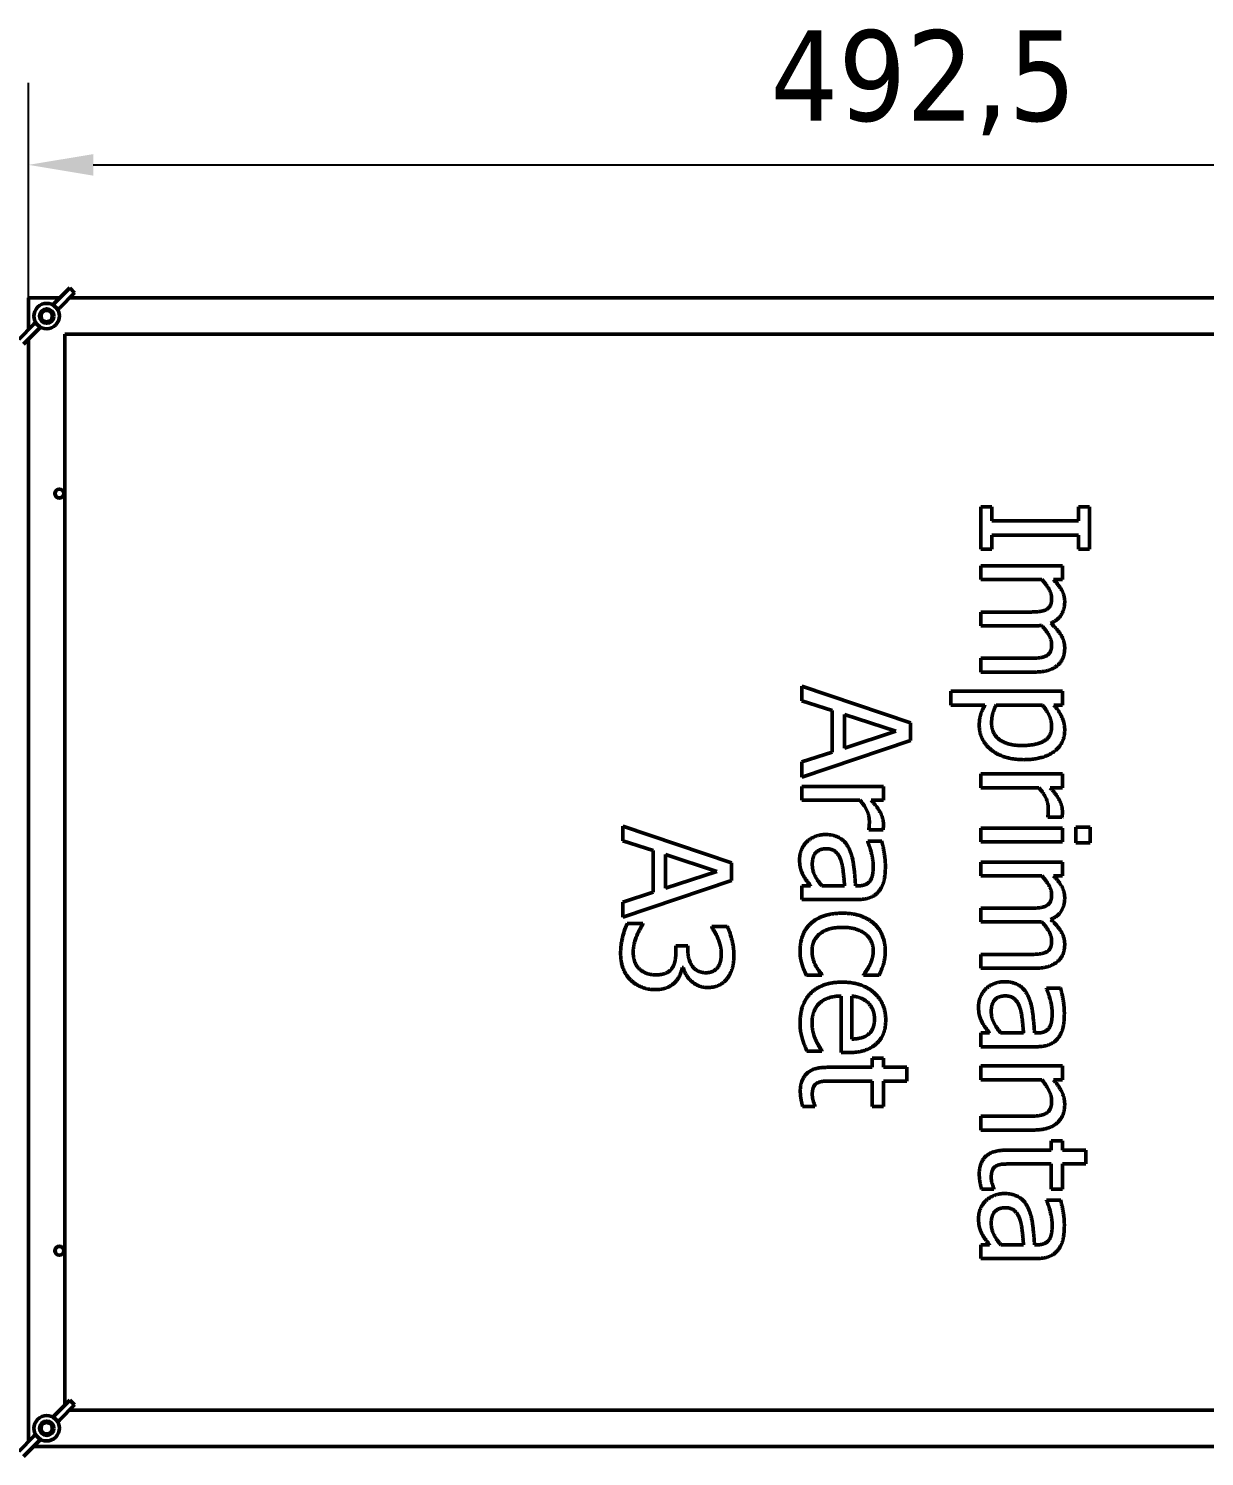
# Model space of a CAD drawing. Header units: millimetres. Extents: x -2685 to 3000, y -4484 to 2121.
# Drawn here: x 516.1 to 840.7, y 568.8 to 962.9 of the extents above; entities that cross this region are included whole.
import ezdxf

# ---------------------------------------------------------------- set-up
doc = ezdxf.new("R2010")
doc.units = ezdxf.units.MM
doc.header["$LTSCALE"] = 7.142857
doc.layers.add('Dimension (ISO)', color=7, linetype='Continuous', lineweight=25)
doc.layers.add('Visible (ISO)', color=7, linetype='Continuous', lineweight=50)
doc.styles.add('Note Text (ISO)', font='tahoma.ttf')
doc.dimstyles.new('Default - Method 1b (ISO)', dxfattribs={"dimscale": 7.142857, "dimtxt": 3.5, "dimasz": 2.5, "dimexe": 3.175, "dimexo": 0, "dimgap": 0.762, "dimtad": 1, "dimtoh": 1, "dimrnd": 1e-08, "dimtxsty": 'Note Text (ISO)', "dimcen": 0.09, "dimdle": 10, "dimclrd": 256, "dimclre": 256, "dimclrt": 256, "dimazin": 2, "dimtfac": 1, "dimtmove": 0, "dimatfit": 3, "dimfxl": 0, "dimtolj": 1, "dimlwd": -1, "dimlwe": -1, "dimarcsym": 0})

# ---------------------------------------------------------------- blocks, each defined once
blk = doc.blocks.new('*D55')
at = {"layer": 'Defpoints', "color": 0}
for p in [(1008.61, 925.29), (516.11, 888.56), (1008.61, 868.56)]:
    blk.add_point(p, dxfattribs=at)
at = {"layer": 'Dimension (ISO)'}
for p, q in [((516.11, 888.56), (516.11, 947.97)), ((1008.61, 868.56), (1008.61, 947.97)), ((533.97, 925.29), (990.75, 925.29))]:
    blk.add_line(p, q, dxfattribs=at)
for points in [[(533.97, 928.26), (533.97, 922.31), (516.11, 925.29)], [(990.75, 928.26), (990.75, 922.31), (1008.61, 925.29)]]:
    blk.add_solid(points, dxfattribs=at)
at = {"layer": 'Dimension (ISO)', "insert": (720.85, 962.46), "char_height": 25, "attachment_point": 1, "style": 'Note Text (ISO)'}
blk.add_mtext('\\A1;492,5', dxfattribs=at)

msp = doc.modelspace()

# ---------------------------------------------------------------- linework, layer by layer
at = {"layer": 'Visible (ISO)'}
for p, q in [((527.463, 891.344), (523.273, 887.101)), ((528.814, 890.009), (527.463, 891.344)), ((516.112, 888.561), (516.112, 879.85)), ((524.714, 888.561), (516.112, 888.561)), ((522.841, 886.664), (523.273, 887.101)), ((524.625, 885.766), (528.814, 890.009)), ((876.583, 888.561), (527.385, 888.561)), ((524.625, 885.766), (524.193, 885.329)), ((513.409, 877.114), (517.599, 881.356)), ((518.951, 880.021), (514.761, 875.779)), ((518.03, 881.793), (517.599, 881.356)), ((518.951, 880.021), (519.382, 880.458)), ((516.112, 877.147), (516.112, 572.85)), ((853.137, 878.561), (526.112, 878.561)), ((526.112, 878.561), (526.112, 582.976)), ((782.008, 830.879), (778.944, 830.879)), ((778.944, 830.879), (778.944, 819.258)), ((782.008, 827.062), (782.008, 830.879)), ((805.881, 830.879), (805.881, 827.062)), ((808.944, 830.879), (805.881, 830.879)), ((808.944, 819.258), (808.944, 830.879)), ((805.881, 827.062), (782.008, 827.062)), ((782.008, 823.075), (805.881, 823.075)), ((782.008, 819.258), (782.008, 823.075)), ((805.881, 823.075), (805.881, 819.258)), ((778.944, 819.258), (782.008, 819.258)), ((805.881, 819.258), (808.944, 819.258)), ((778.944, 814.615), (778.944, 810.822)), ((801.457, 814.615), (778.944, 814.615)), ((801.457, 810.822), (801.457, 814.615)), ((778.944, 810.822), (795.768, 810.822)), ((798.977, 810.822), (801.457, 810.822)), ((778.944, 801.851), (778.944, 798.059)), ((791.975, 801.851), (778.944, 801.851)), ((778.944, 798.059), (793.774, 798.059)), ((778.944, 789.088), (778.944, 785.296)), ((791.975, 789.088), (778.944, 789.088)), ((778.944, 785.296), (793.774, 785.296)), ((729.55, 781.406), (729.55, 777.37)), ((759.55, 771.292), (729.55, 781.406)), ((729.55, 777.37), (737.938, 774.647)), ((770.654, 779.971), (770.654, 776.179)), ((801.457, 779.971), (770.654, 779.971)), ((801.457, 776.179), (801.457, 779.971)), ((737.938, 774.647), (737.938, 763.197)), ((741.341, 764.291), (741.341, 773.553)), ((741.341, 773.553), (755.466, 768.934)), ((770.654, 776.179), (780.087, 776.179)), ((783.15, 776.179), (795.938, 776.179)), ((799.098, 776.179), (801.457, 776.179)), ((755.466, 768.934), (741.341, 764.291)), ((759.55, 766.381), (759.55, 771.292)), ((729.55, 756.268), (759.55, 766.381)), ((737.938, 763.197), (729.55, 760.474)), ((729.55, 760.474), (729.55, 756.268)), ((778.944, 757.167), (778.944, 753.375)), ((801.457, 757.167), (778.944, 757.167)), ((801.457, 753.375), (801.457, 757.167)), ((729.55, 753.715), (729.55, 749.923)), ((752.062, 753.715), (729.55, 753.715)), ((752.062, 749.923), (752.062, 753.715)), ((778.944, 753.375), (794.917, 753.375)), ((798.102, 753.375), (801.457, 753.375)), ((729.55, 749.923), (745.523, 749.923)), ((748.707, 749.923), (752.062, 749.923)), ((797.397, 745.425), (797.397, 745.231)), ((797.397, 745.231), (801.335, 745.231)), ((680.156, 742.751), (680.156, 738.715)), ((710.156, 732.637), (680.156, 742.751)), ((748.002, 741.973), (748.002, 741.779)), ((748.002, 741.779), (751.941, 741.779)), ((801.457, 742.216), (778.944, 742.216)), ((778.944, 742.216), (778.944, 738.424)), ((801.457, 738.424), (801.457, 742.216)), ((809.139, 742.459), (805.201, 742.459)), ((805.201, 742.459), (805.201, 738.156)), ((809.139, 738.156), (809.139, 742.459)), ((680.156, 738.715), (688.543, 735.992)), ((747.711, 738.618), (747.711, 738.399)), ((751.576, 738.618), (747.711, 738.618)), ((778.944, 738.424), (801.457, 738.424)), ((805.201, 738.156), (809.139, 738.156)), ((688.543, 735.992), (688.543, 724.542)), ((691.947, 725.636), (691.947, 734.898)), ((691.947, 734.898), (706.072, 730.279)), ((706.072, 730.279), (691.947, 725.636)), ((710.156, 727.727), (710.156, 732.637)), ((778.944, 732.856), (778.944, 729.064)), ((801.457, 732.856), (778.944, 732.856)), ((801.457, 729.064), (801.457, 732.856)), ((680.156, 717.613), (710.156, 727.727)), ((729.55, 726.292), (729.55, 722.5)), ((731.933, 726.292), (729.55, 726.292)), ((741.341, 726.292), (735.093, 726.292)), ((745.085, 726.292), (744.356, 726.292)), ((778.944, 729.064), (795.768, 729.064)), ((798.977, 729.064), (801.457, 729.064)), ((688.543, 724.542), (680.156, 721.819)), ((680.156, 721.819), (680.156, 717.613)), ((729.55, 722.5), (744.939, 722.5)), ((778.944, 720.093), (778.944, 716.3)), ((791.975, 720.093), (778.944, 720.093)), ((685.626, 715.863), (681.372, 715.863)), ((685.626, 715.571), (685.626, 715.863)), ((704.686, 715.036), (704.686, 714.793)), ((708.94, 715.036), (704.686, 715.036)), ((778.944, 716.3), (793.774, 716.3)), ((694.767, 709.736), (694.767, 708.035)), ((698.098, 709.736), (694.767, 709.736)), ((698.098, 708.399), (698.098, 709.736)), ((778.944, 707.33), (778.944, 703.537)), ((791.975, 707.33), (778.944, 707.33)), ((696.542, 703.756), (696.834, 703.756)), ((730.814, 701.592), (735.069, 701.592)), ((735.069, 701.592), (735.069, 701.811)), ((746.592, 701.811), (746.592, 701.592)), ((746.592, 701.592), (750.847, 701.592)), ((778.944, 703.537), (793.774, 703.537)), ((797.105, 697.994), (797.105, 697.775)), ((800.97, 697.994), (797.105, 697.994)), ((740.417, 695.855), (740.417, 680.271)), ((743.31, 683.967), (743.31, 695.855)), ((778.944, 685.668), (778.944, 681.876)), ((781.327, 685.668), (778.944, 685.668)), ((778.944, 681.876), (794.333, 681.876)), ((790.735, 685.668), (784.487, 685.668)), ((794.479, 685.668), (793.75, 685.668)), ((730.936, 680.684), (735.069, 680.684)), ((735.069, 680.684), (735.069, 680.903)), ((740.417, 680.271), (742.484, 680.271)), ((748.926, 678.74), (748.926, 676.187)), ((752.062, 678.74), (748.926, 678.74)), ((752.062, 676.187), (752.062, 678.74)), ((748.926, 676.187), (736.455, 676.187)), ((758.529, 676.187), (752.062, 676.187)), ((758.529, 672.394), (758.529, 676.187)), ((778.944, 676.552), (778.944, 672.759)), ((801.457, 676.552), (778.944, 676.552)), ((801.457, 672.759), (801.457, 676.552)), ((738.205, 672.394), (748.926, 672.394)), ((748.926, 672.394), (748.926, 665.417)), ((752.062, 672.394), (758.529, 672.394)), ((752.062, 665.417), (752.062, 672.394)), ((778.944, 672.759), (795.768, 672.759)), ((798.953, 672.759), (801.457, 672.759)), ((729.745, 665.417), (733.148, 665.417)), ((733.148, 665.417), (733.148, 665.636)), ((748.926, 665.417), (752.062, 665.417)), ((791.781, 662.67), (778.944, 662.67)), ((778.944, 662.67), (778.944, 658.877)), ((778.944, 658.877), (793.555, 658.877)), ((798.32, 655.863), (798.32, 653.31)), ((801.457, 655.863), (798.32, 655.863)), ((801.457, 653.31), (801.457, 655.863)), ((798.32, 653.31), (785.849, 653.31)), ((807.923, 653.31), (801.457, 653.31)), ((807.923, 649.518), (807.923, 653.31)), ((787.599, 649.518), (798.32, 649.518)), ((798.32, 649.518), (798.32, 642.54)), ((801.457, 649.518), (807.923, 649.518)), ((801.457, 642.54), (801.457, 649.518)), ((779.139, 642.54), (782.543, 642.54)), ((782.543, 642.54), (782.543, 642.759)), ((798.32, 642.54), (801.457, 642.54)), ((797.105, 639.526), (797.105, 639.307)), ((800.97, 639.526), (797.105, 639.526)), ((778.944, 627.2), (778.944, 623.407)), ((781.327, 627.2), (778.944, 627.2)), ((790.735, 627.2), (784.487, 627.2)), ((794.479, 627.2), (793.75, 627.2)), ((778.944, 623.407), (794.333, 623.407)), ((527.463, 584.344), (523.273, 580.101)), ((528.814, 583.009), (527.463, 584.344)), ((522.841, 579.664), (523.273, 580.101)), ((524.625, 578.766), (528.814, 583.009)), ((527.385, 581.561), (946.112, 581.561)), ((524.625, 578.766), (524.193, 578.329)), ((513.409, 570.114), (517.599, 574.356)), ((518.951, 573.021), (514.761, 568.779)), ((517.509, 571.561), (944.838, 571.561)), ((518.03, 574.793), (517.599, 574.356)), ((518.951, 573.021), (519.382, 573.458))]:
    msp.add_line(p, q, dxfattribs=at)
for centre, radius in [((521.112, 883.561), 2), ((521.112, 883.561), 1.571), ((524.612, 834.561), 1.25), ((524.612, 834.561), 1.193), ((524.612, 625.561), 1.25), ((524.612, 625.561), 1.193), ((521.112, 576.561), 2), ((521.112, 576.561), 1.571)]:
    msp.add_circle(centre, radius, dxfattribs=at)
for centre, start, end in [((521.112, 883.561), 45.35743, 225.35743), ((521.112, 883.561), 225.35743, 45.35743), ((521.112, 576.561), 45.35743, 225.35743), ((521.112, 576.561), 225.35743, 45.35743)]:
    msp.add_arc(centre, 3.5, start, end, dxfattribs=at)
for centre, start_param, end_param in [((515.835, 878.219), 0, 0.1182793), ((515.835, 878.219), 6.164906, 6.2831853), ((526.388, 888.904), 3.0233133, 3.1415927), ((526.388, 888.904), 3.1415927, 3.259872), ((515.835, 571.219), 0, 0.1182793), ((515.835, 571.219), 6.164906, 6.2831853), ((526.388, 581.904), 3.0233133, 3.1415927), ((526.388, 581.904), 3.1415927, 3.259872)]:
    msp.add_ellipse(centre, major_axis=(7.736, 7.833), ratio=0.7312828, start_param=start_param, end_param=end_param, dxfattribs=at)
for points in [[(795.768, 810.822), (796.959, 809.558), (798.491, 806.86), (798.491, 805.644)], [(802.089, 804.672), (802.089, 806.422), (800.46, 809.339), (798.977, 810.822)], [(798.491, 805.644), (798.491, 804.355), (797.713, 802.873), (796.91, 802.484)], [(798.199, 798.788), (800.265, 799.59), (802.089, 802.678), (802.089, 804.672)], [(796.91, 802.484), (796.181, 802.095), (793.531, 801.851), (791.975, 801.851)], [(793.774, 798.059), (794.406, 798.059), (795.355, 798.108), (795.695, 798.132)], [(795.695, 798.132), (797.056, 796.722), (798.491, 794.048), (798.491, 792.881)], [(802.089, 791.908), (802.089, 793.804), (800.119, 797.062), (798.199, 798.788)], [(798.491, 792.881), (798.491, 791.592), (797.713, 790.109), (796.91, 789.72)], [(796.91, 789.72), (796.181, 789.331), (793.531, 789.088), (791.975, 789.088)], [(800.168, 787.192), (801.189, 788.067), (802.089, 790.449), (802.089, 791.908)], [(793.774, 785.296), (796.084, 785.296), (799.147, 786.292), (800.168, 787.192)], [(780.087, 776.179), (779.285, 774.842), (778.507, 772.265), (778.507, 770.587)], [(781.91, 771.219), (781.91, 772.581), (782.445, 774.696), (783.15, 776.179)], [(795.938, 776.179), (797.056, 774.842), (798.491, 771.827), (798.491, 770.223)], [(802.089, 769.299), (802.089, 771.317), (800.387, 774.769), (799.098, 776.179)], [(778.507, 770.587), (778.507, 766.479), (785.168, 761.106), (790.808, 761.106)], [(790.371, 765.02), (786.238, 765.02), (781.91, 768.278), (781.91, 771.219)], [(798.491, 770.223), (798.491, 767.475), (794.236, 765.02), (790.371, 765.02)], [(790.808, 761.106), (795.962, 761.106), (802.089, 765.433), (802.089, 769.299)], [(794.917, 753.375), (796.23, 752.014), (797.567, 748.999), (797.567, 747.467)], [(801.457, 746.762), (801.457, 748.221), (799.949, 751.308), (798.102, 753.375)], [(745.523, 749.923), (746.835, 748.561), (748.173, 745.547), (748.173, 744.015)], [(752.062, 743.31), (752.062, 744.769), (750.555, 747.856), (748.707, 749.923)], [(797.567, 747.467), (797.567, 746.811), (797.518, 745.863), (797.397, 745.425)], [(801.335, 745.231), (801.408, 745.595), (801.457, 746.179), (801.457, 746.762)], [(748.173, 744.015), (748.173, 743.359), (748.124, 742.411), (748.002, 741.973)], [(751.941, 741.779), (752.014, 742.143), (752.062, 742.727), (752.062, 743.31)], [(730.912, 738.448), (729.964, 737.5), (728.918, 734.996), (728.918, 733.61)], [(736.066, 740.441), (734.558, 740.441), (731.835, 739.347), (730.912, 738.448)], [(742.654, 736.333), (741.706, 738.472), (738.4, 740.441), (736.066, 740.441)], [(747.711, 738.399), (748.464, 736.625), (749.242, 733.075), (749.242, 731.762)], [(752.597, 731.738), (752.597, 733.659), (751.868, 737.573), (751.576, 738.618)], [(728.918, 733.61), (728.918, 731.908), (729.477, 730.036), (730.012, 729.039)], [(732.419, 732.249), (732.419, 734.339), (734.388, 736.527), (736.333, 736.527)], [(736.333, 736.527), (738.035, 736.527), (739.955, 734.558), (740.417, 733.051)], [(744.356, 726.292), (744.186, 729.283), (743.529, 734.437), (742.654, 736.333)], [(735.093, 726.292), (733.951, 727.556), (732.419, 730.474), (732.419, 732.249)], [(740.417, 733.051), (740.806, 731.762), (741.22, 727.654), (741.341, 726.292)], [(749.242, 731.762), (749.242, 730.644), (748.951, 728.553), (748.489, 727.824)], [(750.92, 724.955), (751.868, 726.219), (752.597, 729.404), (752.597, 731.738)], [(730.012, 729.039), (730.377, 728.31), (731.592, 726.754), (731.933, 726.292)], [(748.489, 727.824), (748.027, 727.095), (746.398, 726.292), (745.085, 726.292)], [(795.768, 729.064), (796.959, 727.8), (798.491, 725.101), (798.491, 723.885)], [(802.089, 722.913), (802.089, 724.663), (800.46, 727.581), (798.977, 729.064)], [(744.939, 722.5), (747.054, 722.5), (749.996, 723.715), (750.92, 724.955)], [(798.491, 723.885), (798.491, 722.597), (797.713, 721.114), (796.91, 720.725)], [(798.199, 717.03), (800.265, 717.832), (802.089, 720.92), (802.089, 722.913)], [(740.758, 718.731), (737.792, 718.731), (733.367, 717.2), (731.933, 715.814)], [(749.51, 715.814), (748.051, 717.151), (743.724, 718.731), (740.758, 718.731)], [(796.91, 720.725), (796.181, 720.336), (793.531, 720.093), (791.975, 720.093)], [(681.372, 715.863), (680.618, 714.355), (679.524, 709.931), (679.524, 707.67)], [(683, 707.913), (683, 710.028), (684.702, 714.307), (685.626, 715.571)], [(704.686, 714.793), (705.075, 714.234), (705.95, 712.8), (706.363, 711.827)], [(710.788, 707.208), (710.788, 709.226), (709.645, 713.723), (708.94, 715.036)], [(731.933, 715.814), (730.474, 714.428), (729.04, 710.563), (729.04, 708.229)], [(732.346, 708.302), (732.346, 711.365), (736.795, 714.817), (740.758, 714.817)], [(740.758, 714.817), (744.818, 714.817), (749.267, 711.244), (749.267, 708.302)], [(752.573, 708.229), (752.573, 710.514), (750.993, 714.477), (749.51, 715.814)], [(793.774, 716.3), (794.406, 716.3), (795.355, 716.349), (795.695, 716.373)], [(795.695, 716.373), (797.056, 714.963), (798.491, 712.289), (798.491, 711.122)], [(802.089, 710.15), (802.089, 712.046), (800.119, 715.304), (798.199, 717.03)], [(706.363, 711.827), (706.777, 710.782), (707.312, 708.618), (707.312, 707.524)], [(798.491, 711.122), (798.491, 709.834), (797.713, 708.351), (796.91, 707.962)], [(800.168, 705.433), (801.189, 706.308), (802.089, 708.691), (802.089, 710.15)], [(679.524, 707.67), (679.524, 705.312), (680.934, 701.592), (682.295, 700.279)], [(684.678, 703.367), (683.778, 704.193), (683, 706.673), (683, 707.913)], [(694.767, 708.035), (694.767, 706.673), (694.305, 704.364), (693.697, 703.513)], [(703.13, 702.297), (700.675, 702.297), (698.098, 705.701), (698.098, 708.399)], [(707.312, 707.524), (707.312, 706.479), (706.898, 704.631), (706.388, 703.877)], [(709.086, 700.887), (709.962, 702.127), (710.788, 705.166), (710.788, 707.208)], [(729.04, 708.229), (729.04, 707.038), (729.331, 705.506), (729.623, 704.534)], [(735.069, 701.811), (733.878, 703.099), (732.346, 706.454), (732.346, 708.302)], [(749.267, 708.302), (749.267, 707.33), (748.659, 705.19), (748.27, 704.388)], [(750.847, 701.592), (751.528, 702.929), (752.573, 706.381), (752.573, 708.229)], [(796.91, 707.962), (796.181, 707.573), (793.531, 707.33), (791.975, 707.33)], [(689.346, 701.714), (687.717, 701.714), (685.577, 702.565), (684.678, 703.367)], [(693.697, 703.513), (693.09, 702.662), (690.975, 701.714), (689.346, 701.714)], [(694.597, 699.72), (695.472, 700.644), (696.347, 702.808), (696.542, 703.756)], [(696.834, 703.756), (697.32, 701.471), (701.064, 698.213), (703.543, 698.213)], [(706.388, 703.877), (705.902, 703.172), (704.273, 702.297), (703.13, 702.297)], [(729.623, 704.534), (729.793, 703.853), (730.547, 702.151), (730.814, 701.592)], [(748.27, 704.388), (747.808, 703.488), (746.933, 702.224), (746.592, 701.811)], [(793.774, 703.537), (796.084, 703.537), (799.147, 704.534), (800.168, 705.433)], [(682.295, 700.279), (683.608, 699.015), (687.036, 697.629), (689.054, 697.629)], [(689.054, 697.629), (691.023, 697.629), (693.746, 698.796), (694.597, 699.72)], [(703.543, 698.213), (705.391, 698.213), (708.138, 699.574), (709.086, 700.887)], [(740.685, 699.696), (735.093, 699.696), (729.04, 693.764), (729.04, 688.367)], [(752.694, 689.291), (752.694, 693.934), (746.179, 699.696), (740.685, 699.696)], [(780.306, 697.824), (779.358, 696.876), (778.312, 694.372), (778.312, 692.986)], [(785.46, 699.817), (783.953, 699.817), (781.23, 698.723), (780.306, 697.824)], [(792.048, 695.709), (791.1, 697.848), (787.794, 699.817), (785.46, 699.817)], [(797.105, 697.775), (797.859, 696.001), (798.637, 692.451), (798.637, 691.138)], [(801.991, 691.114), (801.991, 693.035), (801.262, 696.949), (800.97, 697.994)], [(732.346, 688.415), (732.346, 691.916), (736.503, 695.855), (740.417, 695.855)], [(743.31, 695.855), (744.745, 695.733), (746.908, 694.858), (747.808, 694.007)], [(747.808, 694.007), (748.683, 693.132), (749.583, 691.017), (749.583, 689.509)], [(781.813, 691.625), (781.813, 693.715), (783.782, 695.903), (785.727, 695.903)], [(785.727, 695.903), (787.429, 695.903), (789.35, 693.934), (789.812, 692.427)], [(793.75, 685.668), (793.58, 688.659), (792.923, 693.813), (792.048, 695.709)], [(778.312, 692.986), (778.312, 691.284), (778.872, 689.412), (779.406, 688.415)], [(784.487, 685.668), (783.345, 686.932), (781.813, 689.85), (781.813, 691.625)], [(789.812, 692.427), (790.201, 691.138), (790.614, 687.03), (790.735, 685.668)], [(798.637, 691.138), (798.637, 690.02), (798.345, 687.929), (797.883, 687.2)], [(800.314, 684.331), (801.262, 685.595), (801.991, 688.78), (801.991, 691.114)], [(729.04, 688.367), (729.04, 687.005), (729.356, 685.206), (729.672, 684.112)], [(733.343, 683.796), (732.905, 684.769), (732.346, 687.176), (732.346, 688.415)], [(749.583, 689.509), (749.583, 687.978), (748.683, 685.911), (747.832, 685.255)], [(750.19, 682.775), (751.479, 683.967), (752.694, 687.2), (752.694, 689.291)], [(779.406, 688.415), (779.771, 687.686), (780.987, 686.13), (781.327, 685.668)], [(797.883, 687.2), (797.421, 686.471), (795.792, 685.668), (794.479, 685.668)], [(729.672, 684.112), (729.891, 683.334), (730.669, 681.341), (730.936, 680.684)], [(735.069, 680.903), (734.68, 681.365), (733.829, 682.775), (733.343, 683.796)], [(742.484, 680.271), (745.182, 680.271), (748.902, 681.56), (750.19, 682.775)], [(747.832, 685.255), (747.079, 684.647), (744.842, 684.015), (743.31, 683.967)], [(794.333, 681.876), (796.449, 681.876), (799.39, 683.091), (800.314, 684.331)], [(736.455, 676.187), (732.638, 676.187), (729.113, 672.71), (729.113, 669.623)], [(732.419, 668.675), (732.419, 669.988), (733.124, 671.519), (733.829, 671.86)], [(733.829, 671.86), (734.631, 672.273), (736.503, 672.394), (738.205, 672.394)], [(795.768, 672.759), (796.983, 671.325), (798.491, 668.334), (798.491, 666.924)], [(802.089, 665.928), (802.089, 667.775), (800.484, 671.057), (798.953, 672.759)], [(729.113, 669.623), (729.113, 668.675), (729.453, 666.487), (729.745, 665.417)], [(733.148, 665.636), (732.978, 666.025), (732.419, 667.751), (732.419, 668.675)], [(798.491, 666.924), (798.491, 665.514), (797.664, 663.861), (796.813, 663.399)], [(796.813, 663.399), (796.011, 662.962), (793.337, 662.67), (791.781, 662.67)], [(793.555, 658.877), (797.713, 658.877), (802.089, 662.621), (802.089, 665.928)], [(785.849, 653.31), (782.032, 653.31), (778.507, 649.834), (778.507, 646.746)], [(778.507, 646.746), (778.507, 645.798), (778.847, 643.61), (779.139, 642.54)], [(781.813, 645.798), (781.813, 647.111), (782.518, 648.642), (783.223, 648.983)], [(783.223, 648.983), (784.025, 649.396), (785.897, 649.518), (787.599, 649.518)], [(782.543, 642.759), (782.372, 643.148), (781.813, 644.874), (781.813, 645.798)], [(780.306, 639.355), (779.358, 638.407), (778.312, 635.903), (778.312, 634.518)], [(785.46, 641.349), (783.953, 641.349), (781.23, 640.255), (780.306, 639.355)], [(792.048, 637.24), (791.1, 639.38), (787.794, 641.349), (785.46, 641.349)], [(797.105, 639.307), (797.859, 637.532), (798.637, 633.983), (798.637, 632.67)], [(801.991, 632.646), (801.991, 634.566), (801.262, 638.48), (800.97, 639.526)], [(781.813, 633.156), (781.813, 635.247), (783.782, 637.435), (785.727, 637.435)], [(785.727, 637.435), (787.429, 637.435), (789.35, 635.466), (789.812, 633.958)], [(793.75, 627.2), (793.58, 630.19), (792.923, 635.344), (792.048, 637.24)], [(778.312, 634.518), (778.312, 632.816), (778.872, 630.944), (779.406, 629.947)], [(784.487, 627.2), (783.345, 628.464), (781.813, 631.381), (781.813, 633.156)], [(789.812, 633.958), (790.201, 632.67), (790.614, 628.561), (790.735, 627.2)], [(798.637, 632.67), (798.637, 631.552), (798.345, 629.461), (797.883, 628.731)], [(800.314, 625.863), (801.262, 627.127), (801.991, 630.312), (801.991, 632.646)], [(779.406, 629.947), (779.771, 629.218), (780.987, 627.662), (781.327, 627.2)], [(797.883, 628.731), (797.421, 628.002), (795.792, 627.2), (794.479, 627.2)], [(794.333, 623.407), (796.449, 623.407), (799.39, 624.623), (800.314, 625.863)]]:
    msp.add_open_spline(points, degree=2, dxfattribs=at)

# ---------------------------------------------------------------- dimensions: what is measured, and where the dimension line sits
at = {"layer": 'Dimension (ISO)'}
dim = msp.add_linear_dim(base=(1008.612, 925.288), p1=(516.112, 888.561), p2=(1008.612, 868.561), angle=180, dimstyle='Default - Method 1b (ISO)', override={"dimgap": 0.762, "dimtoh": 0, "dimdec": 2, "dimtol": 0, "dimlim": 0, "dimtp": 0, "dimtm": 0, "dimtdec": 2, "dimtofl": 0, "dimatfit": 1}, dxfattribs=at)
dim.commit()
dim.dimension.update_dxf_attribs({"geometry": '*D55', "text_midpoint": (762.362, 925.288), "dimtype": 160})

doc.saveas('drawing.dxf')
